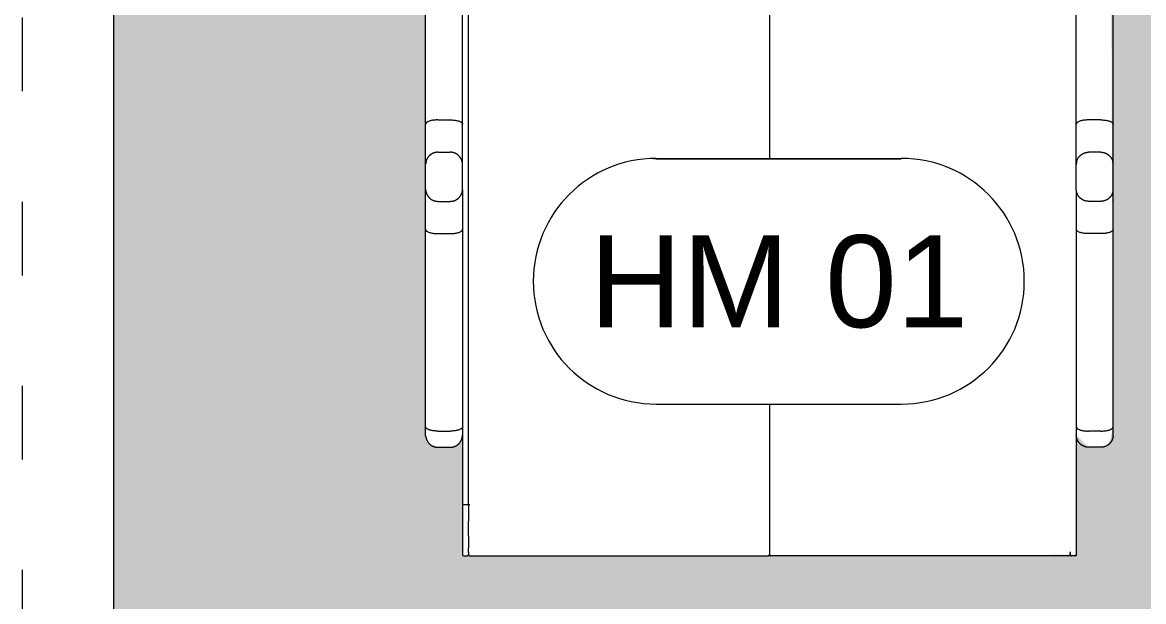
# Model space of a CAD drawing. Header units: millimetres. Extents: x 29001 to 40804, y -8833 to -5892.
# Drawn here: x 29509.1 to 29600.4, y -7104.8 to -7057.6 of the extents above; entities that cross this region are included whole.
import ezdxf
from ezdxf.enums import TextEntityAlignment as Align

# ---------------------------------------------------------------- set-up
doc = ezdxf.new("R2010")
doc.units = ezdxf.units.MM
doc.linetypes.add('ACAD_ISO03W100', pattern=[30, 12, -18])
doc.layers.get('0').update_dxf_attribs({"lineweight": 0})
for name, color, linetype, lineweight in [('wipeout', 254, 'Continuous', 0), ('xxx_Auto_Kaplama_Hali', 95, 'Continuous', 0), ('xxx_Auto_Kaplama_Mermer Tarama', 45, 'Continuous', 0), ('xxx_Auto_Tefris_Tefris', 32, 'Continuous', 0), ('xxx_Auto_Yardimci_Isaret Genel', 51, 'Continuous', 0)]:
    doc.layers.add(name, color=color, linetype=linetype, lineweight=lineweight)
doc.styles.add('AUTOBAN', font='')
doc.styles.get('AUTOBAN').set_extended_font_data('Helvetica Normal Tr')

# ---------------------------------------------------------------- blocks, each defined once
blk = doc.blocks.new('TÜM LAYOOUT')
at = {"color": 240, "linetype": 'ACAD_ISO03W100', "lineweight": 0, "ltscale": 0.5, "true_color": 0xed1f24}
blk.add_lwpolyline([(364.2645170610049, -1836.449350249481), (364.2645170610049, -203.4510591060243), (888.7645140003297, -203.4510591060243)], dxfattribs=at)
blk = doc.blocks.new('xxx')
blk.add_wipeout([(-0.0038563226307764954, 0.08873120976568316), (-50.0000000000009, -2.9103830456733704e-11), (-50.00000000000818, 9.55513721065654), (-50.292762041409325, 9.139011421088071), (-50.83631307067571, 8.85902531686952), (-52.00000000000818, 8.848731940172001), (-52.67401403015992, 9.107214663308696), (-53.00000000000454, 9.755073906671896), (-52.991116387268455, 85.09641174248463), (-52.673100798657295, 85.7429005304366), (-51.50000000006276, 86.00285039969822), (-51.0000000000664, 86.00285039969822), (-50.29297322356161, 85.71052678196429), (-50.000000000059124, 85.00313718945472), (-49.90257671254312, 64.43126519254292), (-0.00784953983111622, 64.35234418897016), (-5.548456538702047e-11, 85.00313718947655), (0.29297322343608717, 85.71052678198612), (1.4999999999408773, 86.00285039973096), (2.673100798531772, 85.74290053046934), (2.67310079853541, 85.7429005304657), (2.999999999991818, 10.506697299984808), (2.674014030143557, 9.1072146633378), (1.9999999999918185, 8.845515776578395), (0.9999999999990944, 8.845515776578395), (5.777669688718617e-06, 9.847060783216875)]).dxf.layer = 'wipeout'
at = {"layer": 'xxx_Auto_Tefris_Tefris', "lineweight": 0}
for p, q in [((-53.0000000000291, 43.21632510407653), (-53.00000000005093, 73.2141687663825)), ((2.99999999996362, 43.21632510411291), (2.999999999949068, 73.21416876642616)), ((-49.50000000000728, 4.224951594093), (-49.5000000000291, 47.58736014419992)), ((-25.00000000003638, 47.58736014409806), (-25.00000000001455, 4.224951594253071)), ((-25.00000000003638, 47.58736014409806), (-25.00000000001455, 4.224951594253071)), ((-50.00000000002183, 36.52278590980859), (-50.0000000000291, 44.14830836238252)), ((-2.182787284255028e-11, 36.52278590984497), (-2.91038304567337e-11, 44.1483083624189)), ((-53.00000000002183, 32.87680212549458), (-53.0000000000291, 43.21632510407653)), ((2.999999999970896, 32.87680212553823), (2.99999999996362, 43.21632510411291)), ((-50.00000000002183, 35.16662914118933), (-50.00000000002183, 36.52278590980859)), ((-2.182787284255028e-11, 35.16662914122571), (-2.182787284255028e-11, 36.52278590984497)), ((-52.00000000002183, 35.50866378143837), (-51.0000000000291, 35.50866378143837)), ((-50.0000000000291, 33.84321589673345), (-50.0000000000291, 35.16662839961646)), ((-2.91038304567337e-11, 33.84321589676983), (-2.182787284255028e-11, 35.16662839965284)), ((1.999999999978172, 35.50866378147475), (0.9999999999781721, 35.50866378147475)), ((-50.0000000000291, 33.76693527042517), (-50.00000000002183, 33.84321589404135)), ((-2.182787284255028e-11, 33.76693527046154), (-2.182787284255028e-11, 33.84321589407773)), ((-50.00000000002183, 33.55344991399033), (-50.0000000000291, 33.76693527042517)), ((-50.00000000002183, 33.32035850989632), (-50.00000000002183, 33.55344991447055)), ((-50.00000000001455, 33.28253731506993), (-50.0000000000291, 33.3203585099327)), ((-50.00000000002183, 33.11657258275955), (-50.00000000002183, 33.28253730964207)), ((-50.00000000002183, 33.03168704544078), (-50.00000000002183, 33.11657258274499)), ((-50.00000000002183, 32.92644310553442), (-50.00000000002183, 33.03168704290874)), ((-50.0000000000291, 32.78404627130658), (-50.00000000002183, 32.92644310548349)), ((-2.182787284255028e-11, 33.55344991403399), (-2.182787284255028e-11, 33.76693527046154)), ((-2.182787284255028e-11, 33.32035850993998), (-2.182787284255028e-11, 33.55344991450693)), ((-1.455191522836685e-11, 33.28253731510631), (-2.91038304567337e-11, 33.32035850996908)), ((-2.182787284255028e-11, 33.11657258279592), (-2.182787284255028e-11, 33.28253730967845)), ((-2.182787284255028e-11, 33.03168704547716), (-2.182787284255028e-11, 33.1165725827741)), ((-2.182787284255028e-11, 32.92644310557807), (-2.182787284255028e-11, 33.03168704294512)), ((-2.91038304567337e-11, 32.78404627134296), (-2.182787284255028e-11, 32.92644310551987)), ((-53.00000000002183, 31.56087162367476), (-53.00000000002183, 32.87155069191067)), ((-52.00000000002183, 32.87680234241998), (-51.0000000000291, 32.87680234241998)), ((-50.00000000002183, 32.75046119034232), (-50.0000000000291, 32.78404628803401)), ((-50.00000000002183, 32.41160285630031), (-50.00000000002183, 32.75046119034232)), ((-50.00000000002183, 32.31231194352586), (-50.00000000002183, 32.41160284847865)), ((-50.00000000001455, 32.25309417632525), (-50.00000000002183, 32.31231194207794)), ((-50.00000000002183, 32.19783144330722), (-50.00000000002183, 32.2530941790319)), ((-50.00000000002183, 32.12069390423858), (-50.0000000000291, 32.19783144092798)), ((-50.00000000002183, 31.96795212421421), (-50.00000000002183, 32.12069390015677)), ((-50.00000000002183, 31.9559756295057), (-50.0000000000291, 32.00359356044646)), ((-2.182787284255028e-11, 32.7504611903787), (-2.182787284255028e-11, 32.78404628807039)), ((-2.182787284255028e-11, 32.41160285633669), (-2.182787284255028e-11, 32.7504611903787)), ((-2.182787284255028e-11, 32.31231194356224), (-2.182787284255028e-11, 32.41160284851503)), ((-1.455191522836685e-11, 32.25309417635435), (-2.182787284255028e-11, 32.3123119421216)), ((-2.182787284255028e-11, 32.19783144333633), (-2.182787284255028e-11, 32.25309417907556)), ((-2.182787284255028e-11, 32.12069390427496), (-2.91038304567337e-11, 32.19783144096436)), ((-2.182787284255028e-11, 31.96795212425059), (-2.182787284255028e-11, 32.12069390019315)), ((-2.182787284255028e-11, 31.95597562954208), (-2.91038304567337e-11, 32.00359356048284)), ((1.999999999978172, 32.87680234245636), (0.9999999999781721, 32.87680234246363)), ((2.999999999978172, 31.56087162371841), (2.999999999970896, 32.87155069193977)), ((-53.00000000001455, 28.87680234241998), (-53.00000000002183, 31.56087162367476)), ((-50.00000000002183, 31.21883792039444), (-50.0000000000291, 31.87680182233453)), ((-50.00000000002183, 30.30323209908966), (-50.0000000000291, 31.21883698304737)), ((-2.182787284255028e-11, 31.21883792043081), (-2.91038304567337e-11, 31.87680182237091)), ((-2.182787284255028e-11, 30.30323209911876), (-2.91038304567337e-11, 31.21883698308375)), ((2.999999999978172, 28.87680234245636), (2.999999999978172, 31.56087162371841)), ((-50.00000000001455, 29.87677879603871), (-50.00000000002183, 30.30323209908966)), ((-1.455191522836685e-11, 29.87677879608236), (-2.182787284255028e-11, 30.30323209911876)), ((-50.00000000002183, 29.82320046258974), (-50.00000000000728, 4.189413405787491)), ((-2.182787284255028e-11, 29.82320046263339), (-7.275957614183426e-12, 4.189413405823871)), ((-52.00000000002183, 28.87680234241998), (-51.00000000002183, 28.87680234241998)), ((1.999999999985448, 28.87680234244908), (0.9999999999781721, 28.87680234245636)), ((-52.00000000002183, 26.24494090340158), (-51.00000000002183, 26.24494090340158)), ((1.999999999985448, 26.24494090343069), (0.9999999999781721, 26.24494090343796)), ((-53.00000000000728, 11.53280122065917), (-53.00000000000728, 19.87101738731872)), ((2.999999999992724, 11.53280122070282), (2.999999999985448, 19.8710173873551)), ((-53.00000000000728, 10.17201388878311), (-53.00000000000728, 11.53280122065917)), ((2.999999999985448, 10.17201388882677), (2.999999999992724, 11.53280122070282)), ((-53.00000000000728, 9.755073906671896), (-53.00000000000728, 10.16466265969211)), ((-52.00000000000728, 10.16466265969211), (-51.00000000001455, 10.16466265969211)), ((1.999999999992724, 10.16466265972122), (0.999999999992724, 10.16466265972849)), ((2.999999999985448, 9.755073906708276), (2.999999999992724, 10.16466265972122)), ((-52.00000000000728, 8.84873194017564), (-51.00000000000728, 8.84873194017564)), ((1.999999999985448, 8.848731940204743), (0.9999999999854481, 8.848731940204743)), ((-50.00000000000728, 4.189345227139711), (-50, -2.91038304567337e-11)), ((-49.90000000001601, 4.189413405794767), (-49.6000000000131, 4.189413405787491)), ((-49.50000000000728, 4.211870174884098), (-49.50000000000728, 4.178867129608989)), ((-49.5, 4.211870175000513), (-49.5, 2.839569254421804)), ((-25.00000000000728, 4.224951594093), (-25.00000000000728, 0.5171800071912003)), ((-25.00000000000728, 4.224951594093), (-25.00000000000728, 0.5171800071912003)), ((-7.275957614183426e-12, 4.189345227176091), (0, 0)), ((-49.50000000000728, 1.633017400585231), (-49.5, 2.839569254421804)), ((-49.50000000000728, 1.633017400585231), (-49.50000000000728, 0.66086412446748)), ((-49.50000000000728, 0.66086412446748), (-49.5, 0.6580353874305729)), ((-49.50000000000728, 0.3294753311056411), (-49.5, 0.6580353902900242)), ((-49.50000000000728, 0.3294753310910892), (-49.5, 0.2619575674834778)), ((-49.5, 0.2507656708985451), (-49.5, 0.2619575674834778)), ((-49.5, 0.2507656708330614), (-49.5, 0.1987832478262135)), ((-49.5, 0.1882714609528193), (-49.50000000000728, 0.1987832472077571)), ((-49.50000000000728, 0.1882714600724285), (-49.5, 0.1257704916934017)), ((-49.5, 0.1102545243847999), (-49.5, 0.1257704910531174)), ((-49.50000000000728, 0.1064284750609659), (-49.50000000000728, 0.110254524370248)), ((-49.50000000000728, 0.106428475046414), (-49.5, 0.1001144092733739)), ((-25.00000000000728, 0.5171800071912003), (-25, 0.1001144014007878)), ((-25.00000000000728, 0.5171800071912003), (-25, 0.1001144014007878)), ((-0.5, 0.329475331127469), (-0.5, 0.2619575675198575)), ((-0.5, 0.2507656709349249), (-0.5, 0.2619575675198575)), ((-0.5, 0.2507656708621653), (-0.5, 0.1987832478553173)), ((-0.5, 0.1882714609819232), (-0.500000000007276, 0.1987832472441369)), ((-0.500000000007276, 0.1882714601088082), (-0.499999999992724, 0.1257704917225055)), ((-0.5, 0.1102545244211797), (-0.5, 0.1257704910822213)), ((-0.5, 0.1064284750900697), (-0.5, 0.1102545243993518)), ((-0.500000000007276, 0.1064284750827937), (-0.500000000007276, 0.1001144093024777)), ((-49.90000000000873, -0.0006043353860150091), (-49.60000000000582, -0.0006043353860150091)), ((-49.40000000000873, -0.0006043353787390515), (-25.10000000000582, -0.0006043353714630939)), ((-0.6000000000130967, -0.0006043353496352211), (-24.90000000000146, -0.0006043353641871363)), ((-0.1000000000058208, -0.0006043353569111787), (-0.4000000000087311, -0.0006043353496352211))]:
    blk.add_line(p, q, dxfattribs=at)
for centre, radius, start, end in [((-52.00000000010914, 31.87680234242725), 0.9999999999201439, 169.515877018596, 176.9385208394673), ((-51.00000000004366, 31.87680234241998), 1.000000000018878, 0.6266510435325432, 10.4841229809751), ((0.9999999999345164, 31.87680234245636), 0.9999999999581086, 169.515877018596, 179.3733489568843), ((1.999999999810825, 31.87680234243453), 1.000000000162962, 3.061479161368123, 10.4841229805557), ((-52.00000000011642, 29.87680234241998), 0.9999999999098201, 183.0668492904354, 190.484122981404), ((1.999999999905413, 29.87680234246363), 1.000000000067773, 349.5158770194442, 356.9331507091455), ((-49.91211859152099, 4.339747483398241), 0.1508217330163452, 236.7924788654492, 274.6087088998201), ((-49.5856657818149, 4.325929465972877), 0.1372665454481369, 264.0058938188777, 307.056356102105), ((-49.42184259279747, 4.286413908368559), 0.09942935361285449, 218.1812065709468, 282.6902104350976), ((-49.901152843624, 0.09436639519844903), 0.09515783633055794, 183.3950052860178, 270.6941592209777), ((-49.60000138464966, 0.09921692716307007), 0.1000013846581078, 270.0007933341427, 0.0007943725949683211), ((-0.3999986153576174, 0.09921692719944986), 0.1000013846579941, 179.999205627405, 269.9992066658573), ((-0.09884715639782371, 0.09436639523482881), 0.09515783633103293, 269.3058407794392, 356.604994713566)]:
    blk.add_arc(centre, radius, start, end, dxfattribs=at)
for points, weights in [([(-52.00000000001455, 35.50866378144565), (-53.00000000001182, 35.50866378143837), (-53.00000000002183, 35.16662914118206)], [1, 0.7071067811866577, 1]), ([(-51.0000000000291, 35.50866378143837), (-50.00000000002183, 35.50866378143837), (-50.00000000002183, 35.16662914118933)], [1, 0.7071067811864428, 1]), ([(0.9999999999781721, 35.50866378148203), (-1.364242052659392e-11, 35.50866378147475), (-2.182787284255028e-11, 35.16662914122571)], [1, 0.7071067811864428, 1]), ([(1.999999999978172, 35.50866378147475), (2.999999999978172, 35.50866378146748), (2.999999999970896, 35.16662914122571)], [1, 0.7071067811866577, 1]), ([(-53.00000000001455, 26.58697554364335), (-53.00000000002183, 26.24494090342341), (-52.00000000001455, 26.24494090340886)], [1, 0.7071067811864047, 1]), ([(-51.00000000002183, 26.24494090340886), (-50.00000005361836, 26.24494090337248), (-50.00000000001455, 26.58697552530793)], [1, 0.7071067922877879, 0.9999999777972579]), ([(0.9999999999781721, 26.24494090343069), (5.358924681786448e-08, 26.24494090342341), (-2.182787284255027e-11, 26.58697552533704)], [1, 0.7071067922877879, 0.9999999777972579]), ([(2.999999999992724, 26.58697554367973), (2.999999999978172, 26.24494090344524), (1.999999999978172, 26.24494090343069)], [1, 0.7071067811864047, 1]), ([(-52.00000000000728, 10.16466265970666), (-53.00000000000819, 10.16466265969211), (-53.00000000000728, 10.50669729993388)], [1, 0.7071067811733494, 1]), ([(-50.00000000000728, 10.50669729993388), (-50.00000000000819, 10.16466265967028), (-51, 10.16466265969939)], [1, 0.7071067811867358, 1]), ([(-1.455191522836685e-11, 10.50669729997753), (-9.094947017729282e-13, 10.16466265971394), (1, 10.16466265972122)], [1, 0.7071067811867358, 1]), ([(2, 10.16466265972122), (3, 10.16466265972122), (2.999999999992724, 10.50669729997753)], [1, 0.7071067811733494, 1])]:
    blk.add_rational_spline(points, weights, degree=2, dxfattribs=at)
for points, weights, knots in [([(-52.00000000000728, 32.8769713021029), (-52.19074467219616, 32.87697114962793), (-52.36809470957087, 32.80675367169897), (-52.56066291390016, 32.73051056396798), (-52.70710678121395, 32.58405333977134), (-52.96992683924327, 32.32421872740088), (-52.99259549786802, 31.95533589965635)], [1, 0.9822874942390958, 1, 0.9792181693301883, 1, 0.9341710184265579, 1], [0, 0, 0, 0.3769604896815726, 0.3769604896815726, 0.7854102226336783, 0.7854102226336783, 1.491471812436873, 1.491471812436873, 1.491471812436873]), ([(-50.00000000001455, 31.87688682246517), (-49.99999678599852, 32.29112645996065), (-50.29289321885153, 32.58405333977134), (-50.43933708614986, 32.73051056397526), (-50.63190529045823, 32.80675367170625), (-50.80925532785477, 32.87697114962793), (-51.00000000002183, 32.87697130209563)], [1, 0.9238879922880845, 1, 0.9792181693300444, 1, 0.9822874942390178, 1], [0, 0, 0, 0.7854525005436479, 0.7854525005436479, 1.193902233495759, 1.193902233495759, 1.570862723177394, 1.570862723177394, 1.570862723177394]), ([(-2.182787284255028e-11, 31.87688682250155), (-3.214059688616544e-06, 32.29112645999703), (0.2928932187933242, 32.58405333980045), (0.4393370860998402, 32.73051056400436), (0.6319052904218552, 32.80675367172807), (0.8092553278038395, 32.87697114965704), (0.9999999999708962, 32.87697130211745)], [1, 0.9238879922880845, 1, 0.9792181693300444, 1, 0.9822874942390178, 1], [0, 0, 0, 0.7854525005436479, 0.7854525005436479, 1.193902233495759, 1.193902233495759, 1.570862723177394, 1.570862723177394, 1.570862723177394]), ([(1.999999999978172, 32.87697130212473), (2.190744672152505, 32.87697114967159), (2.368094709534489, 32.80675367172807), (2.560662913856504, 32.73051056399709), (2.70710678116302, 32.58405333980045), (2.969926839206892, 32.32421872744453), (2.992595497809816, 31.95533589969273)], [1, 0.9822874942390958, 1, 0.9792181693301883, 1, 0.9341710184265579, 1], [0, 0, 0, 0.3769604896815726, 0.3769604896815726, 0.7854102226336783, 0.7854102226336783, 1.491471812436873, 1.491471812436873, 1.491471812436873]), ([(-52.98997568682535, 29.73553758571506), (-52.94288281031913, 29.40543772381352), (-52.70710678121395, 29.16965536240605), (-52.56066093614209, 29.02320579420484), (-52.36809470957814, 28.94696859884425), (-52.19074387710862, 28.87675528908585), (-52.00000000002183, 28.87675524657971)], [1, 0.9486552588279856, 1, 0.9792191695071806, 1, 0.9822894874878151, 1], [0, 0, 0, 0.6436982906292686, 0.6436982906292686, 1.052140384589728, 1.052140384589728, 1.429099815351154, 1.429099815351154, 1.429099815351154]), ([(-51.00000000002183, 28.8767552497884), (-50.80925612295687, 28.87675529227272), (-50.63190529045096, 28.94696860195108), (-50.43933906395978, 29.02320579714433), (-50.2928932188297, 29.16965536514908), (-49.99999893087079, 29.46255789425049), (-50.00000000001455, 29.87677879604598)], [1, 0.982289487540209, 1, 0.9792191695334779, 1, 0.9238817304622132, 1], [0, 0, 0, 0.3769594307335771, 0.3769594307335771, 0.7854015244931889, 0.7854015244931889, 1.570814876184683, 1.570814876184683, 1.570814876184683]), ([(0.9999999999708962, 28.87675524983933), (0.8092561229059356, 28.8767552923091), (0.6319052904218552, 28.94696860198019), (0.4393390639161225, 29.02320579718071), (0.2928932187933242, 29.16965536518546), (-1.069181053026114e-06, 29.4625578942796), (-2.182787284255028e-11, 29.87677879608964)], [1, 0.982289487540209, 1, 0.9792191695334779, 1, 0.9238817304622132, 1], [0, 0, 0, 0.3769594307335771, 0.3769594307335771, 0.7854015244931889, 0.7854015244931889, 1.570814876184683, 1.570814876184683, 1.570814876184683]), ([(2.989975686767139, 29.735537585766), (2.942882810275478, 29.4054377238499), (2.70710678116302, 29.16965536244243), (2.560660936098429, 29.02320579423395), (2.368094709541765, 28.94696859888791), (2.190743877072237, 28.87675528910768), (1.999999999985448, 28.87675524660881)], [1, 0.9486552588279856, 1, 0.9792191695071806, 1, 0.9822894874878151, 1], [0, 0, 0, 0.6436982906292686, 0.6436982906292686, 1.052140384589728, 1.052140384589728, 1.429099815351154, 1.429099815351154, 1.429099815351154]), ([(-53.00000000000728, 19.87101738732599), (-53.00000000000728, 23.05797914536379), (-53.00000000002183, 26.24494090339431), (-53.00000000000091, 28.87772297676565), (-53.00000000001455, 28.87680234242725)], [1, 1, 1, 0.8189679319070969, 1], [230.5610740288676, 230.5610740288676, 230.5610740288676, 237.3440998462643, 237.3440998462643, 242.2312955903193, 242.2312955903193, 242.2312955903193]), ([(2.999999999992724, 19.87101738736237), (2.999999999978172, 23.05797914539289), (2.999999999978172, 26.24494090343069), (2.999999999985448, 28.87772297680931), (2.999999999992724, 28.87680234245636)], [1, 1, 1, 0.8189679319070969, 1], [230.5610740288676, 230.5610740288676, 230.5610740288676, 237.3440998462643, 237.3440998462643, 242.2312955903193, 242.2312955903193, 242.2312955903193]), ([(-52.99521865948918, 9.755073906671896), (-52.98114318940497, 9.61234688363038), (-52.92978830107313, 9.478437222278444), (-52.85358678341345, 9.28561430341506), (-52.7071067811994, 9.13887999155122), (-52.56071236063144, 8.992231374395487), (-52.36809470956359, 8.915840381596354), (-52.19076456757466, 8.845518685149727), (-52.00000000000728, 8.845515776549291)], [1, 0.9910417689750959, 1, 0.9792459613546696, 1, 0.979193205072893, 1, 0.9822376256976161, 1], [0, 0, 0, 0.285121118793671, 0.285121118793671, 0.6940155729781743, 0.6940155729781743, 1.102656418524577, 1.102656418524577, 1.479643406083409, 1.479643406083409, 1.479643406083409]), ([(-51.00000000000728, 8.845515776549291), (-50.80923543242534, 8.845518685149727), (-50.63190529045096, 8.91584038160363), (-50.43928763937583, 8.992231374395487), (-50.2928932188297, 9.138879991558497), (-50.14641321660019, 9.285614303422335), (-50.0702116989487, 9.478437222278444), (-50.00310358091519, 9.65665348469338), (-50.00000577769242, 9.84706078315503)], [1, 0.9822376256976476, 1, 0.9791932050730108, 1, 0.9792459613546312, 1, 0.9852559972361606, 1], [0, 0, 0, 0.3769869875588119, 0.3769869875588119, 0.7856278331051474, 0.7856278331051474, 1.194522287289711, 1.194522287289711, 1.571626977970792, 1.571626977970792, 1.571626977970792]), ([(1, 8.845515776578395), (0.8092354324189728, 8.845518685178831), (0.631905290450959, 8.91584038164001), (0.4392876393685583, 8.992231374431867), (0.2928932188006002, 9.138879991580325), (0.1464132165783667, 9.285614303444163), (0.0702116989341448, 9.4784372223221), (0.00310358088609064, 9.656653484729759), (5.777670594397932e-06, 9.847060783213237)], [1, 0.9822376256976476, 1, 0.9791932050730108, 1, 0.9792459613546312, 1, 0.9852559972361606, 1], [0, 0, 0, 0.3769869875588119, 0.3769869875588119, 0.7856278331051474, 0.7856278331051474, 1.194522287289711, 1.194522287289711, 1.571626977970792, 1.571626977970792, 1.571626977970792]), ([(2.995218659452803, 9.755073906715552), (2.981143189390423, 9.612346883674036), (2.929788301058579, 9.478437222329376), (2.853586783399805, 9.285614303458715), (2.707106781177572, 9.138879991594877), (2.560712360624166, 8.992231374424591), (2.368094709549041, 8.91584038164001), (2.190764567567385, 8.845518685186107), (1.999999999992724, 8.845515776578395)], [1, 0.9910417689750959, 1, 0.9792459613546696, 1, 0.979193205072893, 1, 0.9822376256976161, 1], [0, 0, 0, 0.285121118793671, 0.285121118793671, 0.6940155729781743, 0.6940155729781743, 1.102656418524577, 1.102656418524577, 1.479643406083409, 1.479643406083409, 1.479643406083409])]:
    blk.add_rational_spline(points, weights, degree=2, knots=knots, dxfattribs=at)
for points, knots in [([(-49.5, 0.0996086808227119), (-49.49267766953562, 0.08193159954680596), (-49.4780330085996, 0.04657743700954597), (-49.45192625352502, 0.01011655633192277), (-49.4264782460159, -0.0003879911164403893), (-49.40000000000146, -0.0003879907962982543)], [0, 0, 0, 0, 0.06542248581776464, 0.06542248581776464, 0.1562537314172881, 0.1562537314172881, 0.1562537314172881, 0.1562537314172881]), ([(-25.09999999999854, -0.0003879919677274302), (-25.07352175399137, -0.0003879922660416923), (-25.04807374648226, 0.01011655517504551), (-25.0219669914004, 0.04657743585994467), (-25.00732233046438, 0.08193159841175657), (-25.00000000001455, 0.09960867968038656)], [0, 0, 0, 0, 0.09083124560414779, 0.09083124560414779, 0.1562537314320938, 0.1562537314320938, 0.1562537314320938, 0.1562537314320938]), ([(-25.00000000001455, 0.09960867968038656), (-25.00728024810087, 0.08193159841175657), (-25.02184074432444, 0.04657743587449659), (-25.04776689970458, 0.01014729170128703), (-25.07305616275698, -0.0003879922660416923), (-25.09942528736428, -0.0003879919677274302)], [0, 0, 0, 0, 0.06538503173056852, 0.06538503173056852, 0.1558316071266737, 0.1558316071266737, 0.1558316071266737, 0.1558316071266737]), ([(-24.89999999999418, -0.0003879919677274302), (-24.92647824600863, -0.00038799227331765), (-24.95192625351046, 0.01011655517504551), (-24.9780330085996, 0.04657743585994467), (-24.99267766952835, 0.08193159841175657), (-25.00000000001455, 0.09960867968038656)], [0, 0, 0, 0, 0.09083124560414779, 0.09083124560414779, 0.1562537314320938, 0.1562537314320938, 0.1562537314320938, 0.1562537314320938]), ([(-25.00000000001455, 0.09960867968038656), (-24.99271975189913, 0.08193159841175657), (-24.97815925568284, 0.04657743585994467), (-24.95223310029542, 0.01014729170128703), (-24.92694383723574, -0.0003879922587657347), (-24.90057471264299, -0.0003879919677274302)], [0, 0, 0, 0, 0.06538503173056852, 0.06538503173056852, 0.1558316071266737, 0.1558316071266737, 0.1558316071266737, 0.1558316071266737]), ([(-0.5, 0.09960868085909169), (-0.5073223304571002, 0.08193159957590979), (-0.5219669914076803, 0.04657743705320172), (-0.5480737464895356, 0.01011655636830255), (-0.573521753991372, -0.0003879910873365588), (-0.6000000000130967, -0.0003879907744703814)], [0, 0, 0, 0, 0.06542248581776464, 0.06542248581776464, 0.1562537314172881, 0.1562537314172881, 0.1562537314172881, 0.1562537314172881])]:
    blk.add_open_spline(points, degree=3, knots=knots, dxfattribs=at)
blk = doc.blocks.new('MOBİLYALAR')
at = {"true_color": 0x454545}
h = blk.add_hatch(dxfattribs=at)
h.set_pattern_fill('DOTS', color=250)
h.set_pattern_definition([(0, (-5631.27092113777, 43494.22217337679), (0.79375, 1.5875), [0, -1.5875])])
h.paths.add_polyline_path([(371.7200919854185, -710.6965456711405), (544.0687920632008, -710.6965456711405), (544.0687920632008, -916.5107951458413), (371.7200919854185, -916.5107951458413)])
at = {"layer": 'xxx_Auto_Kaplama_Hali', "lineweight": 0}
blk.add_lwpolyline([(371.7200919854185, -710.6965456711405), (544.0687920632008, -710.6965456711405), (544.0687920632008, -916.5107951458413), (371.7200919854185, -916.5107951458413)], close=True, dxfattribs=at)
at = {"color": 240, "true_color": 0xed1f24}
blk.add_blockref('xxx', (450.1115735918029, -779.2991651527918), dxfattribs=at)
blk = doc.blocks.new('_TagSlot')
at = {"color": 0, "linetype": 'ByBlock', "lineweight": -2, "transparency": 16777216}
for p, q in [((-4, 4), (4, 4)), ((-4, -4), (4, -4))]:
    blk.add_line(p, q, dxfattribs=at)
for centre, start, end in [((-4, 0), 90, 270), ((4, 0), 270, 90)]:
    blk.add_arc(centre, 4, start, end, dxfattribs=at)
at = {"layer": 'xxx_Auto_Kaplama_Mermer Tarama', "color": 0, "transparency": 16777216, "style": 'AUTOBAN'}
blk.add_attdef('TAGNUMBER', text='', height=3, dxfattribs=at).set_placement((0, -1.5), align=Align.CENTER)
blk = doc.blocks.new('key planxx')
blk.add_wipeout([(-1062.5781557840783, -103.53483647191752), (-1042.5781557840746, -103.53483647191752), (-1038.7477048816945, -104.29754001220863), (-1035.72951962379, -106.24812371897133), (-1033.8430807554141, -108.66672962802113), (-1032.8790452238354, -111.10024115848864), (-1032.5781557840746, -113.53483647192115), (-1033.185540939965, -116.96686013008366), (-1035.090943796462, -120.16368679852894), (-1036.444735093417, -121.43301035146578), (-1039.2213072970371, -122.95458000532017), (-1042.5781557840746, -123.53483647191752), (-1064.205980790175, -123.40145624515208), (-1066.5734736559025, -122.7020298866446), (-1069.3397354107365, -120.9024032990601), (-1070.5274487235183, -119.60185730284866), (-1072.3985143569298, -115.42178042988962), (-1072.3770788653055, -111.53956545070105), (-1071.0742868739399, -108.2607719573607), (-1069.2119243027082, -106.05198171981101), (-1065.513347761058, -103.97530468117475)]).translate(0, 0, -9.926757812511267)
at = {"layer": 'xxx_Auto_Yardimci_Isaret Genel', "xscale": 2.5, "yscale": 2.5, "zscale": 2.5}
blk.add_blockref('_TagSlot', (-1052.387796611114, -113.480672940299, -9.926757812511267), dxfattribs=at).add_auto_attribs({'TAGNUMBER': 'HM 01'})

msp = doc.modelspace()

# ---------------------------------------------------------------- block references
at = {"color": 6}
msp.add_blockref('TÜM LAYOOUT', (29144.79192030808, -6321.79912104841), dxfattribs=at)

# ---------------------------------------------------------------- next in the draw order: block references
msp.add_blockref('MOBİLYALAR', (29144.79192030808, -6321.79912104841), dxfattribs=at)

# ---------------------------------------------------------------- next in the draw order: block references
msp.add_blockref('key planxx', (30623.05672041479, -6965.248471918879), dxfattribs=at)

doc.saveas('drawing.dxf')
